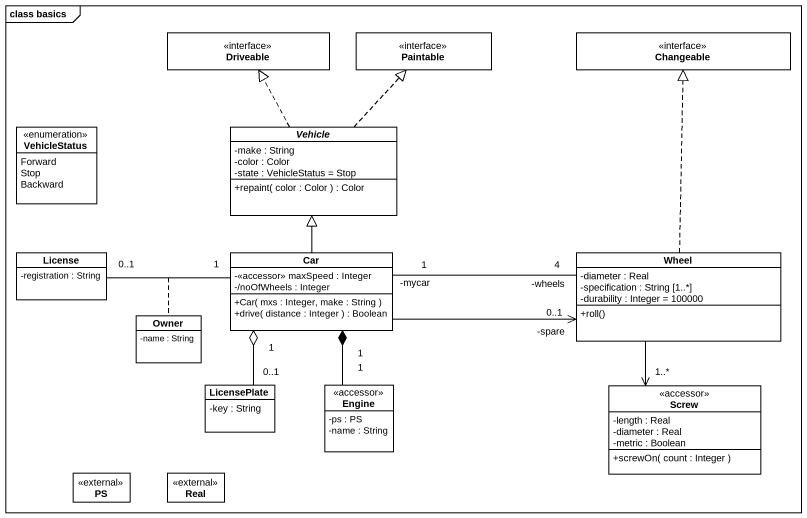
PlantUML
@startuml
mainframe class basics
hide circle
hide empty members
skinparam classAttributeIconSize 0
interface Driveable
interface Paintable
interface Changeable
enum VehicleStatus {
  Forward
  Stop
  Backward
}
abstract class Vehicle {
  -make : String
  -color : Color
  -state : VehicleStatus = Stop
  +repaint( color : Color ) : Color
}
class License {
  -registration : String
}
class Car {
  -<<accessor>> maxSpeed : Integer
  -/noOfWheels : Integer
  +Car( mxs : Integer, make : String )
  +drive( distance : Integer ) : Boolean
}
class Wheel {
  -diameter : Real
  -specification : String [1..*]
  -durability : Integer = 100000
  +roll()
}
class Owner {
  -name : String
}
class LicensePlate {
  -key : String
}
class Engine <<accessor>> {
  -ps : PS
  -name : String
}
class Screw <<accessor>> {
  -length : Real
  -diameter : Real
  -metric : Boolean
  +screwOn( count : Integer )
}
class PS <<external>>
class Real <<external>>
Vehicle .up.|> Driveable
Vehicle .up.|> Paintable
Car -up-|> Vehicle
Car "1" -left- "0..1" License
(Car, License) .. Owner
Car -right-> "-spare\n0..1" Wheel
Car "-mycar\n1" -right- "-wheels\n4" Wheel
Car "1" o-- "0..1" LicensePlate
Car "1" *-- "1" Engine
Wheel .up.|> Changeable
Wheel --> "1..*" Screw
@enduml
